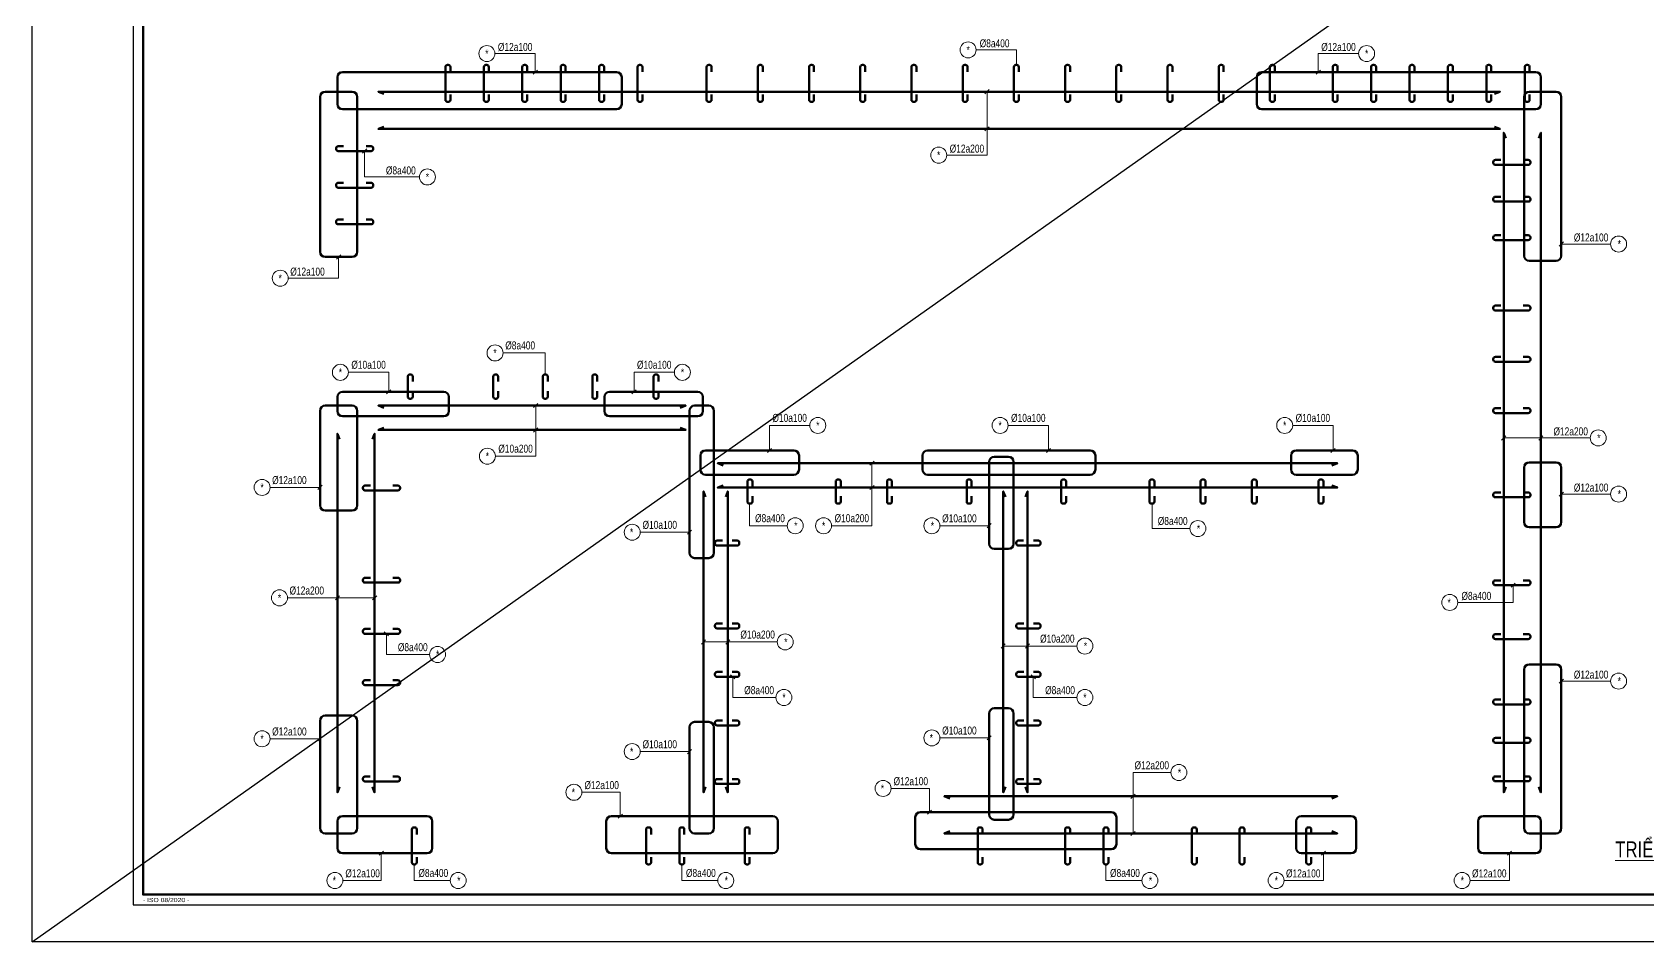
# Model space of a CAD drawing. Header units: millimetres. Extents: x -17374 to 181693, y -29783 to 15580.
# Drawn here: x 91252 to 103870, y 0 to 7099 of the extents above; entities that cross this region are included whole.
import ezdxf
from ezdxf.enums import TextEntityAlignment as Align

# ---------------------------------------------------------------- set-up
doc = ezdxf.new("R2010")
doc.units = ezdxf.units.MM
doc.header["$LTSCALE"] = 250
doc.header["$MEASUREMENT"] = 0
doc.layers.add('CDC -TEXT KHUNG', color=7, linetype='Continuous')
doc.layers.add('CDC-KHUNGTEN', color=7, linetype='Continuous')
for name, color, linetype, lineweight in [('CDC.05.STEEL', 4, 'Continuous', 50), ('CDC.06.TEXT', 2, 'Continuous', 18), ('CDC.11.NOTE', 8, 'Continuous', 18), ('CDC.14.STEELNUM', 9, 'Continuous', 18)]:
    doc.layers.add(name, color=color, linetype=linetype, lineweight=lineweight)
doc.layers.add('KCS_Plotter', color=11, linetype='Continuous', plot=False)
doc.styles.add('KC_SMTEXT', font='arial.ttf', dxfattribs={"width": 0.7})
doc.styles.add('KCS_SMTEXT', font='arial.ttf', dxfattribs={"width": 0.7})
doc.styles.add('KT CDC', font='arial.ttf', dxfattribs={"width": 0.85})

# ---------------------------------------------------------------- blocks, each defined once
blk = doc.blocks.new('Khung tên chuẩn')
at = {"layer": 'CDC-KHUNGTEN', "color": 8}
blk.add_lwpolyline([(75096, 1100), (83000, 1100), (83000, 58300), (3000, 58300), (3000, 1100), (75096, 1100)], dxfattribs=at)
at = {"layer": 'CDC-KHUNGTEN', "color": 255, "lineweight": 60}
blk.add_lwpolyline([(74900, 1400), (74900, 58000), (3300, 58000), (3300, 1400), (74900, 1400)], close=True, dxfattribs=at)
at = {"layer": 'Defpoints', "color": 1, "ltscale": 0.2}
blk.add_lwpolyline([(0, 0), (0, 59400), (84100, 59400), (84100, 0), (0, 0)], close=True, dxfattribs=at)
at = {"layer": 'CDC -TEXT KHUNG', "color": 6, "style": 'KT CDC', "width": 1.15}
blk.add_text('- ISO 08/2020 -', height=125.69, dxfattribs=at).set_placement((3294, 1177))

msp = doc.modelspace()

# ---------------------------------------------------------------- linework, layer by layer
at = {"layer": 'CDC.05.STEEL'}
for points in [[(94517.18, 6789.01), (94517.18, 6828.38, 0.41421356), (94500.93, 6844.64), (94495.28, 6844.64, 0.41421356), (94479.03, 6828.38), (94479.03, 6571.46, 0.41421356), (94495.28, 6555.21), (94500.93, 6555.21, 0.41421356), (94517.18, 6571.46), (94517.18, 6613.25)], [(94817.18, 6789.01), (94817.18, 6828.38, 0.41421356), (94800.93, 6844.64), (94795.28, 6844.64, 0.41421356), (94779.03, 6828.38), (94779.03, 6571.46, 0.41421356), (94795.28, 6555.21), (94800.93, 6555.21, 0.41421356), (94817.18, 6571.46), (94817.18, 6613.25)], [(95117.18, 6789.01), (95117.18, 6828.38, 0.41421356), (95100.93, 6844.64), (95095.28, 6844.64, 0.41421356), (95079.03, 6828.38), (95079.03, 6571.46, 0.41421356), (95095.28, 6555.21), (95100.93, 6555.21, 0.41421356), (95117.18, 6571.46), (95117.18, 6613.25)], [(95417.18, 6789.01), (95417.18, 6828.38, 0.41421356), (95400.93, 6844.64), (95395.28, 6844.64, 0.41421356), (95379.03, 6828.38), (95379.03, 6571.46, 0.41421356), (95395.28, 6555.21), (95400.93, 6555.21, 0.41421356), (95417.18, 6571.46), (95417.18, 6613.25)], [(95717.18, 6789.01), (95717.18, 6828.38, 0.41421356), (95700.93, 6844.64), (95695.28, 6844.64, 0.41421356), (95679.03, 6828.38), (95679.03, 6571.46, 0.41421356), (95695.28, 6555.21), (95700.93, 6555.21, 0.41421356), (95717.18, 6571.46), (95717.18, 6613.25)], [(96017.18, 6789.01), (96017.18, 6828.38, 0.41421356), (96000.93, 6844.64), (95995.28, 6844.64, 0.41421356), (95979.03, 6828.38), (95979.03, 6571.46, 0.41421356), (95995.28, 6555.21), (96000.93, 6555.21, 0.41421356), (96017.18, 6571.46), (96017.18, 6613.25)], [(96557.18, 6789.01), (96557.18, 6828.38, 0.41421356), (96540.93, 6844.64), (96535.28, 6844.64, 0.41421356), (96519.03, 6828.38), (96519.03, 6571.46, 0.41421356), (96535.28, 6555.21), (96540.93, 6555.21, 0.41421356), (96557.18, 6571.46), (96557.18, 6613.25)], [(96957.18, 6789.01), (96957.18, 6828.38, 0.41421356), (96940.93, 6844.64), (96935.28, 6844.64, 0.41421356), (96919.03, 6828.38), (96919.03, 6571.46, 0.41421356), (96935.28, 6555.21), (96940.93, 6555.21, 0.41421356), (96957.18, 6571.46), (96957.18, 6613.25)], [(97357.18, 6789.01), (97357.18, 6828.38, 0.41421356), (97340.93, 6844.64), (97335.28, 6844.64, 0.41421356), (97319.03, 6828.38), (97319.03, 6571.46, 0.41421356), (97335.28, 6555.21), (97340.93, 6555.21, 0.41421356), (97357.18, 6571.46), (97357.18, 6613.25)], [(97757.18, 6789.01), (97757.18, 6828.38, 0.41421356), (97740.93, 6844.64), (97735.28, 6844.64, 0.41421356), (97719.03, 6828.38), (97719.03, 6571.46, 0.41421356), (97735.28, 6555.21), (97740.93, 6555.21, 0.41421356), (97757.18, 6571.46), (97757.18, 6613.25)], [(98157.18, 6789.01), (98157.18, 6828.38, 0.41421356), (98140.93, 6844.64), (98135.28, 6844.64, 0.41421356), (98119.03, 6828.38), (98119.03, 6571.46, 0.41421356), (98135.28, 6555.21), (98140.93, 6555.21, 0.41421356), (98157.18, 6571.46), (98157.18, 6613.25)], [(98557.18, 6789.01), (98557.18, 6828.38, 0.41421356), (98540.93, 6844.64), (98535.28, 6844.64, 0.41421356), (98519.03, 6828.38), (98519.03, 6571.46, 0.41421356), (98535.28, 6555.21), (98540.93, 6555.21, 0.41421356), (98557.18, 6571.46), (98557.18, 6613.25)], [(98957.18, 6789.01), (98957.18, 6828.38, 0.41421356), (98940.93, 6844.64), (98935.28, 6844.64, 0.41421356), (98919.03, 6828.38), (98919.03, 6571.46, 0.41421356), (98935.28, 6555.21), (98940.93, 6555.21, 0.41421356), (98957.18, 6571.46), (98957.18, 6613.25)], [(99357.18, 6789.01), (99357.18, 6828.38, 0.41421356), (99340.93, 6844.64), (99335.28, 6844.64, 0.41421356), (99319.03, 6828.38), (99319.03, 6571.46, 0.41421356), (99335.28, 6555.21), (99340.93, 6555.21, 0.41421356), (99357.18, 6571.46), (99357.18, 6613.25)], [(99757.18, 6789.01), (99757.18, 6828.38, 0.41421356), (99740.93, 6844.64), (99735.28, 6844.64, 0.41421356), (99719.03, 6828.38), (99719.03, 6571.46, 0.41421356), (99735.28, 6555.21), (99740.93, 6555.21, 0.41421356), (99757.18, 6571.46), (99757.18, 6613.25)], [(100157.18, 6789.01), (100157.18, 6828.38, 0.41421356), (100140.93, 6844.64), (100135.28, 6844.64, 0.41421356), (100119.03, 6828.38), (100119.03, 6571.46, 0.41421356), (100135.28, 6555.21), (100140.93, 6555.21, 0.41421356), (100157.18, 6571.46), (100157.18, 6613.25)], [(100557.18, 6789.01), (100557.18, 6828.38, 0.41421356), (100540.93, 6844.64), (100535.28, 6844.64, 0.41421356), (100519.03, 6828.38), (100519.03, 6571.46, 0.41421356), (100535.28, 6555.21), (100540.93, 6555.21, 0.41421356), (100557.18, 6571.46), (100557.18, 6613.25)], [(100957.18, 6789.01), (100957.18, 6828.38, 0.41421356), (100940.93, 6844.64), (100935.28, 6844.64, 0.41421356), (100919.03, 6828.38), (100919.03, 6571.46, 0.41421356), (100935.28, 6555.21), (100940.93, 6555.21, 0.41421356), (100957.18, 6571.46), (100957.18, 6613.25)], [(101447.58, 6789.01), (101447.58, 6828.38, 0.41421356), (101431.32, 6844.64), (101425.68, 6844.64, 0.41421356), (101409.43, 6828.38), (101409.43, 6571.46, 0.41421356), (101425.68, 6555.21), (101431.32, 6555.21, 0.41421356), (101447.58, 6571.46), (101447.58, 6613.25)], [(101747.58, 6789.01), (101747.58, 6828.38, 0.41421356), (101731.32, 6844.64), (101725.68, 6844.64, 0.41421356), (101709.43, 6828.38), (101709.43, 6571.46, 0.41421356), (101725.68, 6555.21), (101731.32, 6555.21, 0.41421356), (101747.58, 6571.46), (101747.58, 6613.25)], [(102047.58, 6789.01), (102047.58, 6828.38, 0.41421356), (102031.32, 6844.64), (102025.68, 6844.64, 0.41421356), (102009.43, 6828.38), (102009.43, 6571.46, 0.41421356), (102025.68, 6555.21), (102031.32, 6555.21, 0.41421356), (102047.58, 6571.46), (102047.58, 6613.25)], [(102347.58, 6789.01), (102347.58, 6828.38, 0.41421356), (102331.32, 6844.64), (102325.68, 6844.64, 0.41421356), (102309.43, 6828.38), (102309.43, 6571.46, 0.41421356), (102325.68, 6555.21), (102331.32, 6555.21, 0.41421356), (102347.58, 6571.46), (102347.58, 6613.25)], [(102647.58, 6789.01), (102647.58, 6828.38, 0.41421356), (102631.32, 6844.64), (102625.68, 6844.64, 0.41421356), (102609.43, 6828.38), (102609.43, 6571.46, 0.41421356), (102625.68, 6555.21), (102631.32, 6555.21, 0.41421356), (102647.58, 6571.46), (102647.58, 6613.25)], [(102947.58, 6789.01), (102947.58, 6828.38, 0.41421356), (102931.32, 6844.64), (102925.68, 6844.64, 0.41421356), (102909.43, 6828.38), (102909.43, 6571.46, 0.41421356), (102925.68, 6555.21), (102931.32, 6555.21, 0.41421356), (102947.58, 6571.46), (102947.58, 6613.25)], [(93859.12, 6209.73), (93898.49, 6209.73, -0.41421356), (93914.74, 6193.48), (93914.74, 6187.83, -0.41421356), (93898.49, 6171.58), (93641, 6171.58, -0.41421356), (93624.74, 6187.83), (93624.74, 6193.48, -0.41421356), (93641, 6209.73), (93682.79, 6209.73)], [(102897.87, 6102.4), (102937.24, 6102.4, -0.41421356), (102953.49, 6086.14), (102953.49, 6080.5, -0.41421356), (102937.24, 6064.24), (102679.75, 6064.24, -0.41421356), (102663.49, 6080.5), (102663.49, 6086.14, -0.41421356), (102679.75, 6102.4), (102721.54, 6102.4)], [(93859.12, 5924.02), (93898.49, 5924.02, -0.41421356), (93914.74, 5907.76), (93914.74, 5902.12, -0.41421356), (93898.49, 5885.87), (93641, 5885.87, -0.41421356), (93624.74, 5902.12), (93624.74, 5907.76, -0.41421356), (93641, 5924.02), (93682.79, 5924.02)], [(102897.87, 5814.9), (102937.24, 5814.9, -0.41421356), (102953.49, 5798.64), (102953.49, 5793, -0.41421356), (102937.24, 5776.74), (102679.75, 5776.74, -0.41421356), (102663.49, 5793), (102663.49, 5798.64, -0.41421356), (102679.75, 5814.9), (102721.54, 5814.9)], [(93859.12, 5638.3), (93898.49, 5638.3, -0.41421356), (93914.74, 5622.05), (93914.74, 5616.41, -0.41421356), (93898.49, 5600.15), (93641, 5600.15, -0.41421356), (93624.74, 5616.41), (93624.74, 5622.05, -0.41421356), (93641, 5638.3), (93682.79, 5638.3)], [(102897.87, 5514.9), (102937.24, 5514.9, -0.41421356), (102953.49, 5498.64), (102953.49, 5493, -0.41421356), (102937.24, 5476.74), (102679.75, 5476.74, -0.41421356), (102663.49, 5493), (102663.49, 5498.64, -0.41421356), (102679.75, 5514.9), (102721.54, 5514.9)], [(102897.87, 4964.9), (102937.24, 4964.9, -0.41421356), (102953.49, 4948.64), (102953.49, 4943, -0.41421356), (102937.24, 4926.74), (102680.04, 4926.74, -0.41421356), (102663.79, 4943), (102663.79, 4948.64, -0.41421356), (102680.04, 4964.9), (102721.83, 4964.9)], [(102897.87, 4564.9), (102937.24, 4564.9, -0.41421356), (102953.49, 4548.64), (102953.49, 4543, -0.41421356), (102937.24, 4526.74), (102680.04, 4526.74, -0.41421356), (102663.79, 4543), (102663.79, 4548.64, -0.41421356), (102680.04, 4564.9), (102721.83, 4564.9)], [(94222.8, 4371.9), (94222.8, 4411.27, 0.41421356), (94206.54, 4427.53), (94200.9, 4427.53, 0.41421356), (94184.64, 4411.27), (94184.64, 4254.35, 0.41421356), (94200.9, 4238.1), (94206.54, 4238.1, 0.41421356), (94222.8, 4254.35), (94222.8, 4296.14)], [(94890.26, 4371.9), (94890.26, 4411.27, 0.41421356), (94874.01, 4427.53), (94868.36, 4427.53, 0.41421356), (94852.11, 4411.27), (94852.11, 4254.35, 0.41421356), (94868.36, 4238.1), (94874.01, 4238.1, 0.41421356), (94890.26, 4254.35), (94890.26, 4296.14)], [(95277.25, 4371.9), (95277.25, 4411.27, 0.41421356), (95260.99, 4427.53), (95255.35, 4427.53, 0.41421356), (95239.09, 4411.27), (95239.09, 4254.35, 0.41421356), (95255.35, 4238.1), (95260.99, 4238.1, 0.41421356), (95277.25, 4254.35), (95277.25, 4296.14)], [(95664.23, 4371.9), (95664.23, 4411.27, 0.41421356), (95647.98, 4427.53), (95642.33, 4427.53, 0.41421356), (95626.08, 4411.27), (95626.08, 4254.35, 0.41421356), (95642.33, 4238.1), (95647.98, 4238.1, 0.41421356), (95664.23, 4254.35), (95664.23, 4296.14)], [(96143.19, 4371.9), (96143.19, 4411.27, 0.41421356), (96126.94, 4427.53), (96121.3, 4427.53, 0.41421356), (96105.04, 4411.27), (96105.04, 4254.35, 0.41421356), (96121.3, 4238.1), (96126.94, 4238.1, 0.41421356), (96143.19, 4254.35), (96143.19, 4296.14)], [(102897.87, 4164.9), (102937.24, 4164.9, -0.41421356), (102953.49, 4148.64), (102953.49, 4143, -0.41421356), (102937.24, 4126.74), (102680.04, 4126.74, -0.41421356), (102663.79, 4143), (102663.79, 4148.64, -0.41421356), (102680.04, 4164.9), (102721.83, 4164.9)], [(94068.32, 3560.91), (94107.69, 3560.91, -0.41421356), (94123.95, 3544.65), (94123.95, 3539.01, -0.41421356), (94107.69, 3522.76), (93850.2, 3522.76, -0.41421356), (93833.95, 3539.01), (93833.95, 3544.65, -0.41421356), (93850.2, 3560.91), (93891.99, 3560.91)], [(96875.92, 3553.06), (96875.92, 3592.43, 0.41421356), (96859.66, 3608.69), (96854.02, 3608.69, 0.41421356), (96837.76, 3592.43), (96837.76, 3435.51, 0.41421356), (96854.02, 3419.26), (96859.66, 3419.26, 0.41421356), (96875.92, 3435.51), (96875.92, 3477.3)], [(97565.92, 3553.06), (97565.92, 3592.43, 0.41421356), (97549.66, 3608.69), (97544.02, 3608.69, 0.41421356), (97527.76, 3592.43), (97527.76, 3435.51, 0.41421356), (97544.02, 3419.26), (97549.66, 3419.26, 0.41421356), (97565.92, 3435.51), (97565.92, 3477.3)], [(97965.92, 3553.06), (97965.92, 3592.43, 0.41421356), (97949.66, 3608.69), (97944.02, 3608.69, 0.41421356), (97927.76, 3592.43), (97927.76, 3435.51, 0.41421356), (97944.02, 3419.26), (97949.66, 3419.26, 0.41421356), (97965.92, 3435.51), (97965.92, 3477.3)], [(98588.2, 3553.06), (98588.2, 3592.43, 0.41421356), (98571.95, 3608.69), (98566.31, 3608.69, 0.41421356), (98550.05, 3592.43), (98550.05, 3435.51, 0.41421356), (98566.31, 3419.26), (98571.95, 3419.26, 0.41421356), (98588.2, 3435.51), (98588.2, 3477.3)], [(99325.92, 3553.06), (99325.92, 3592.43, 0.41421356), (99309.66, 3608.69), (99304.02, 3608.69, 0.41421356), (99287.76, 3592.43), (99287.76, 3435.51, 0.41421356), (99304.02, 3419.26), (99309.66, 3419.26, 0.41421356), (99325.92, 3435.51), (99325.92, 3477.3)], [(100015.92, 3553.06), (100015.92, 3592.43, 0.41421356), (99999.66, 3608.69), (99994.02, 3608.69, 0.41421356), (99977.76, 3592.43), (99977.76, 3435.51, 0.41421356), (99994.02, 3419.26), (99999.66, 3419.26, 0.41421356), (100015.92, 3435.51), (100015.92, 3477.3)], [(100415.92, 3553.06), (100415.92, 3592.43, 0.41421356), (100399.66, 3608.69), (100394.02, 3608.69, 0.41421356), (100377.76, 3592.43), (100377.76, 3435.51, 0.41421356), (100394.02, 3419.26), (100399.66, 3419.26, 0.41421356), (100415.92, 3435.51), (100415.92, 3477.3)], [(100815.92, 3553.06), (100815.92, 3592.43, 0.41421356), (100799.66, 3608.69), (100794.02, 3608.69, 0.41421356), (100777.76, 3592.43), (100777.76, 3435.51, 0.41421356), (100794.02, 3419.26), (100799.66, 3419.26, 0.41421356), (100815.92, 3435.51), (100815.92, 3477.3)], [(101336.25, 3553.06), (101336.25, 3592.43, 0.41421356), (101319.99, 3608.69), (101314.35, 3608.69, 0.41421356), (101298.09, 3592.43), (101298.09, 3435.51, 0.41421356), (101314.35, 3419.26), (101319.99, 3419.26, 0.41421356), (101336.25, 3435.51), (101336.25, 3477.3)], [(102897.87, 3506.97), (102937.24, 3506.97, -0.41421356), (102953.49, 3490.72), (102953.49, 3485.08, -0.41421356), (102937.24, 3468.82), (102680.04, 3468.82, -0.41421356), (102663.78, 3485.08), (102663.78, 3490.72, -0.41421356), (102680.04, 3506.97), (102721.83, 3506.97)], [(96718.32, 3130.81), (96757.69, 3130.81, -0.41421356), (96773.94, 3114.56), (96773.94, 3108.92, -0.41421356), (96757.69, 3092.66), (96600.2, 3092.66, -0.41421356), (96583.95, 3108.92), (96583.95, 3114.56, -0.41421356), (96600.2, 3130.81), (96641.99, 3130.81)], [(99071.39, 3130.81), (99110.76, 3130.81, -0.41421356), (99127.02, 3114.56), (99127.02, 3108.92, -0.41421356), (99110.76, 3092.66), (98953.27, 3092.66, -0.41421356), (98937.02, 3108.92), (98937.02, 3114.56, -0.41421356), (98953.27, 3130.81), (98995.06, 3130.81)], [(94068.32, 2840.91), (94107.69, 2840.91, -0.41421356), (94123.95, 2824.65), (94123.95, 2819.01, -0.41421356), (94107.69, 2802.76), (93850.2, 2802.76, -0.41421356), (93833.95, 2819.01), (93833.95, 2824.65, -0.41421356), (93850.2, 2840.91), (93891.99, 2840.91)], [(102897.87, 2820.57), (102937.24, 2820.57, -0.41421356), (102953.49, 2804.32), (102953.49, 2798.67, -0.41421356), (102937.24, 2782.42), (102680.04, 2782.42, -0.41421356), (102663.79, 2798.67), (102663.79, 2804.32, -0.41421356), (102680.04, 2820.57), (102721.83, 2820.57)], [(94068.32, 2440.91), (94107.69, 2440.91, -0.41421356), (94123.95, 2424.65), (94123.95, 2419.01, -0.41421356), (94107.69, 2402.76), (93850.2, 2402.76, -0.41421356), (93833.95, 2419.01), (93833.95, 2424.65, -0.41421356), (93850.2, 2440.91), (93891.99, 2440.91)], [(96718.32, 2483.96), (96757.69, 2483.96, -0.41421356), (96773.94, 2467.7), (96773.94, 2462.06, -0.41421356), (96757.69, 2445.81), (96600.2, 2445.81, -0.41421356), (96583.95, 2462.06), (96583.95, 2467.7, -0.41421356), (96600.2, 2483.96), (96641.99, 2483.96)], [(99071.65, 2483.96), (99111.02, 2483.96, -0.41421356), (99127.27, 2467.7), (99127.27, 2462.06, -0.41421356), (99111.02, 2445.81), (98953.53, 2445.81, -0.41421356), (98937.28, 2462.06), (98937.28, 2467.7, -0.41421356), (98953.53, 2483.96), (98995.32, 2483.96)], [(102897.87, 2400.57), (102937.24, 2400.57, -0.41421356), (102953.49, 2384.32), (102953.49, 2378.67, -0.41421356), (102937.24, 2362.42), (102680.04, 2362.42, -0.41421356), (102663.79, 2378.67), (102663.79, 2384.32, -0.41421356), (102680.04, 2400.57), (102721.83, 2400.57)], [(94068.32, 2040.91), (94107.69, 2040.91, -0.41421356), (94123.95, 2024.65), (94123.95, 2019.01, -0.41421356), (94107.69, 2002.76), (93850.2, 2002.76, -0.41421356), (93833.95, 2019.01), (93833.95, 2024.65, -0.41421356), (93850.2, 2040.91), (93891.99, 2040.91)], [(96718.32, 2105.22), (96757.69, 2105.22, -0.41421356), (96773.94, 2088.96), (96773.94, 2083.32, -0.41421356), (96757.69, 2067.06), (96600.2, 2067.06, -0.41421356), (96583.95, 2083.32), (96583.95, 2088.96, -0.41421356), (96600.2, 2105.22), (96641.99, 2105.22)], [(99071.65, 2105.22), (99111.02, 2105.22, -0.41421356), (99127.27, 2088.96), (99127.27, 2083.32, -0.41421356), (99111.02, 2067.06), (98953.53, 2067.06, -0.41421356), (98937.28, 2083.32), (98937.28, 2088.96, -0.41421356), (98953.53, 2105.22), (98995.32, 2105.22)], [(102897.87, 1890.57), (102937.24, 1890.57, -0.41421356), (102953.49, 1874.32), (102953.49, 1868.67, -0.41421356), (102937.24, 1852.42), (102680.04, 1852.42, -0.41421356), (102663.79, 1868.67), (102663.79, 1874.32, -0.41421356), (102680.04, 1890.57), (102721.83, 1890.57)], [(96718.32, 1726.47), (96757.69, 1726.47, -0.41421356), (96773.94, 1710.22), (96773.94, 1704.58, -0.41421356), (96757.69, 1688.32), (96600.2, 1688.32, -0.41421356), (96583.95, 1704.58), (96583.95, 1710.22, -0.41421356), (96600.2, 1726.47), (96641.99, 1726.47)], [(99071.65, 1726.47), (99111.02, 1726.47, -0.41421356), (99127.27, 1710.22), (99127.27, 1704.58, -0.41421356), (99111.02, 1688.32), (98953.53, 1688.32, -0.41421356), (98937.28, 1704.58), (98937.28, 1710.22, -0.41421356), (98953.53, 1726.47), (98995.32, 1726.47)], [(102897.87, 1590.57), (102937.24, 1590.57, -0.41421356), (102953.49, 1574.32), (102953.49, 1568.67, -0.41421356), (102937.24, 1552.42), (102680.04, 1552.42, -0.41421356), (102663.79, 1568.67), (102663.79, 1574.32, -0.41421356), (102680.04, 1590.57), (102721.83, 1590.57)], [(94067.99, 1289.09), (94107.36, 1289.09, -0.41421356), (94123.61, 1272.83), (94123.61, 1267.19, -0.41421356), (94107.36, 1250.93), (93849.87, 1250.93, -0.41421356), (93833.61, 1267.19), (93833.61, 1272.83, -0.41421356), (93849.87, 1289.09), (93891.66, 1289.09)], [(96718.32, 1268.99), (96757.69, 1268.99, -0.41421356), (96773.94, 1252.73), (96773.94, 1247.09, -0.41421356), (96757.69, 1230.84), (96600.2, 1230.84, -0.41421356), (96583.95, 1247.09), (96583.95, 1252.73, -0.41421356), (96600.2, 1268.99), (96641.99, 1268.99)], [(99071.65, 1268.99), (99111.02, 1268.99, -0.41421356), (99127.27, 1252.73), (99127.27, 1247.09, -0.41421356), (99111.02, 1230.84), (98953.53, 1230.84, -0.41421356), (98937.28, 1247.09), (98937.28, 1252.73, -0.41421356), (98953.53, 1268.99), (98995.32, 1268.99)], [(102897.87, 1290.57), (102937.24, 1290.57, -0.41421356), (102953.49, 1274.32), (102953.49, 1268.67, -0.41421356), (102937.24, 1252.42), (102680.04, 1252.42, -0.41421356), (102663.79, 1268.67), (102663.79, 1274.32, -0.41421356), (102680.04, 1290.57), (102721.83, 1290.57)], [(94254.58, 836.54), (94254.58, 875.91, 0.41421356), (94238.33, 892.16), (94232.69, 892.16, 0.41421356), (94216.43, 875.91), (94216.43, 618.99, 0.41421356), (94232.69, 602.73), (94238.33, 602.73, 0.41421356), (94254.58, 618.99), (94254.58, 660.78)], [(96084.34, 836.54), (96084.34, 875.91, 0.41421356), (96068.09, 892.16), (96062.44, 892.16, 0.41421356), (96046.19, 875.91), (96046.19, 618.99, 0.41421356), (96062.44, 602.73), (96068.09, 602.73, 0.41421356), (96084.34, 618.99), (96084.34, 660.78)], [(96344.47, 836.54), (96344.47, 875.91, 0.41421356), (96328.22, 892.16), (96322.58, 892.16, 0.41421356), (96306.32, 875.91), (96306.32, 618.99, 0.41421356), (96322.58, 602.73), (96328.22, 602.73, 0.41421356), (96344.47, 618.99), (96344.47, 660.78)], [(96854.64, 836.54), (96854.64, 875.91, 0.41421356), (96838.38, 892.16), (96832.74, 892.16, 0.41421356), (96816.49, 875.91), (96816.49, 618.99, 0.41421356), (96832.74, 602.73), (96838.38, 602.73, 0.41421356), (96854.64, 618.99), (96854.64, 660.78)], [(98674.37, 836.54), (98674.37, 875.91, 0.41421356), (98658.12, 892.16), (98652.48, 892.16, 0.41421356), (98636.22, 875.91), (98636.22, 618.99, 0.41421356), (98652.48, 602.73), (98658.12, 602.73, 0.41421356), (98674.37, 618.99), (98674.37, 660.78)], [(99357.26, 836.54), (99357.26, 875.91, 0.41421356), (99341.01, 892.16), (99335.36, 892.16, 0.41421356), (99319.11, 875.91), (99319.11, 618.99, 0.41421356), (99335.36, 602.73), (99341.01, 602.73, 0.41421356), (99357.26, 618.99), (99357.26, 660.78)], [(99657.26, 836.54), (99657.26, 875.91, 0.41421356), (99641.01, 892.16), (99635.36, 892.16, 0.41421356), (99619.11, 875.91), (99619.11, 618.99, 0.41421356), (99635.36, 602.73), (99641.01, 602.73, 0.41421356), (99657.26, 618.99), (99657.26, 660.78)], [(100347.26, 836.54), (100347.26, 875.91, 0.41421356), (100331.01, 892.16), (100325.36, 892.16, 0.41421356), (100309.11, 875.91), (100309.11, 618.99, 0.41421356), (100325.36, 602.73), (100331.01, 602.73, 0.41421356), (100347.26, 618.99), (100347.26, 660.78)], [(100720.06, 836.54), (100720.06, 875.91, 0.41421356), (100703.81, 892.16), (100698.16, 892.16, 0.41421356), (100681.91, 875.91), (100681.91, 618.99, 0.41421356), (100698.16, 602.73), (100703.81, 602.73, 0.41421356), (100720.06, 618.99), (100720.06, 660.78)], [(101240.92, 836.54), (101240.92, 875.91, 0.41421356), (101224.66, 892.16), (101219.02, 892.16, 0.41421356), (101202.77, 875.91), (101202.77, 618.99, 0.41421356), (101219.02, 602.73), (101224.66, 602.73, 0.41421356), (101240.92, 618.99), (101240.92, 660.78)]]:
    msp.add_lwpolyline(points, format="xyb", dxfattribs=at)
for points in [[(95855.26, 6747.8, 0.41421356), (95815.26, 6787.8), (93675.26, 6787.8, 0.41421356), (93635.26, 6747.8), (93635.26, 6537.8, 0.41421356), (93675.26, 6497.8), (95815.26, 6497.8, 0.41421356), (95855.26, 6537.8)], [(103035.26, 6747.8, 0.41421356), (102995.26, 6787.8), (100855.26, 6787.8, 0.41421356), (100815.26, 6747.8), (100815.26, 6537.8, 0.41421356), (100855.26, 6497.8), (102995.26, 6497.8, 0.41421356), (103035.26, 6537.8)], [(93749.25, 5344.93, 0.41421356), (93789.25, 5384.93), (93789.25, 6594.93, 0.41421356), (93749.25, 6634.93), (93539.25, 6634.93, 0.41421356), (93499.25, 6594.93), (93499.25, 5384.93, 0.41421356), (93539.25, 5344.93)], [(103154.59, 5314.93, 0.41421356), (103194.59, 5354.93), (103194.59, 6594.93, 0.41421356), (103154.59, 6634.93), (102944.59, 6634.93, 0.41421356), (102904.59, 6594.93), (102904.59, 5354.93, 0.41421356), (102944.59, 5314.93)], [(94505.26, 4252.22, 0.41421356), (94465.26, 4292.22), (93675.26, 4292.22, 0.41421356), (93635.26, 4252.22), (93635.26, 4142.22, 0.41421356), (93675.26, 4102.22), (94465.26, 4102.22, 0.41421356), (94505.26, 4142.22)], [(96489.86, 4252.22, 0.41421356), (96449.86, 4292.22), (95760.22, 4292.22, 0.41421356), (95720.22, 4252.22), (95720.22, 4142.22, 0.41421356), (95760.22, 4102.22), (96449.86, 4102.22, 0.41421356), (96489.86, 4142.22)], [(93749.25, 3364.93, 0.41421356), (93789.25, 3404.93), (93789.25, 4144.93, 0.41421356), (93749.25, 4184.93), (93539.25, 4184.93, 0.41421356), (93499.25, 4144.93), (93499.25, 3404.93, 0.41421356), (93539.25, 3364.93)], [(96535.26, 2994.93, 0.41421356), (96575.26, 3034.93), (96575.26, 4144.93, 0.41421356), (96535.26, 4184.93), (96425.26, 4184.93, 0.41421356), (96385.26, 4144.93), (96385.26, 3034.93, 0.41421356), (96425.26, 2994.93)], [(97240.72, 3794.7, 0.41421356), (97200.72, 3834.7), (96510.72, 3834.7, 0.41421356), (96470.72, 3794.7), (96470.72, 3684.7, 0.41421356), (96510.72, 3644.7), (97200.72, 3644.7, 0.41421356), (97240.72, 3684.7)], [(99555.26, 3794.7, 0.41421356), (99515.26, 3834.7), (98245.26, 3834.7, 0.41421356), (98205.26, 3794.7), (98205.26, 3684.7, 0.41421356), (98245.26, 3644.7), (99515.26, 3644.7, 0.41421356), (99555.26, 3684.7)], [(98875.97, 3065.67, 0.41421356), (98915.97, 3105.67), (98915.97, 3745.67, 0.41421356), (98875.97, 3785.67), (98765.97, 3785.67, 0.41421356), (98725.97, 3745.67), (98725.97, 3105.67, 0.41421356), (98765.97, 3065.67)], [(101084.53, 3684.7, 0.41421356), (101124.53, 3644.7), (101564.53, 3644.7, 0.41421356), (101604.53, 3684.7), (101604.53, 3794.7, 0.41421356), (101564.53, 3834.7), (101124.53, 3834.7, 0.41421356), (101084.53, 3794.7)], [(103154.59, 3234.73, 0.41421356), (103194.59, 3274.73), (103194.59, 3701.07, 0.41421356), (103154.59, 3741.07), (102944.59, 3741.07, 0.41421356), (102904.59, 3701.07), (102904.59, 3274.73, 0.41421356), (102944.59, 3234.73)], [(103154.59, 844.93, 0.41421356), (103194.59, 884.93), (103194.59, 2124.93, 0.41421356), (103154.59, 2164.93), (102944.59, 2164.93, 0.41421356), (102904.59, 2124.93), (102904.59, 884.93, 0.41421356), (102944.59, 844.93)], [(98875.97, 952.08, 0.41421356), (98915.97, 992.08), (98915.97, 1782.08, 0.41421356), (98875.97, 1822.08), (98765.97, 1822.08, 0.41421356), (98725.97, 1782.08), (98725.97, 992.08, 0.41421356), (98765.97, 952.08)], [(93749.25, 844.93, 0.41421356), (93789.25, 884.93), (93789.25, 1724.93, 0.41421356), (93749.25, 1764.93), (93539.25, 1764.93, 0.41421356), (93499.25, 1724.93), (93499.25, 884.93, 0.41421356), (93539.25, 844.93)], [(96535.26, 844.93, 0.41421356), (96575.26, 884.93), (96575.26, 1674.93, 0.41421356), (96535.26, 1714.93), (96425.26, 1714.93, 0.41421356), (96385.26, 1674.93), (96385.26, 884.93, 0.41421356), (96425.26, 844.93)], [(98148.74, 761.01, 0.41421356), (98188.74, 721.01), (99679.08, 721.01, 0.41421356), (99719.08, 761.01), (99719.08, 971.01, 0.41421356), (99679.08, 1011.01), (98188.74, 1011.01, 0.41421356), (98148.74, 971.01)], [(93634.93, 730.51, 0.41421356), (93674.93, 690.51), (94334.93, 690.51, 0.41421356), (94374.93, 730.51), (94374.93, 940.51, 0.41421356), (94334.93, 980.51), (93674.93, 980.51, 0.41421356), (93634.93, 940.51)], [(95734.93, 730.51, 0.41421356), (95774.93, 690.51), (97034.93, 690.51, 0.41421356), (97074.93, 730.51), (97074.93, 940.51, 0.41421356), (97034.93, 980.51), (95774.93, 980.51, 0.41421356), (95734.93, 940.51)], [(101123.77, 730.51, 0.41421356), (101163.77, 690.51), (101553.3, 690.51, 0.41421356), (101593.3, 730.51), (101593.3, 940.51, 0.41421356), (101553.3, 980.51), (101163.77, 980.51, 0.41421356), (101123.77, 940.51)], [(102544.93, 730.51, 0.41421356), (102584.93, 690.51), (102995.26, 690.51, 0.41421356), (103035.26, 730.51), (103035.26, 940.51, 0.41421356), (102995.26, 980.51), (102584.93, 980.51, 0.41421356), (102544.93, 940.51)]]:
    msp.add_lwpolyline(points, format="xyb", close=True, dxfattribs=at)
for points in [[(93998.61, 6618.15), (93955.26, 6634.93), (102715.26, 6634.93), (102671.91, 6618.15)], [(93998.61, 6361.7), (93955.26, 6344.93), (102715.26, 6344.93), (102671.91, 6361.7)], [(102762.03, 6271.58), (102745.26, 6314.93), (102745.26, 1164.92), (102762.03, 1208.27)], [(103018.49, 6271.58), (103035.26, 6314.93), (103035.26, 1164.92), (103018.49, 1208.27)], [(93998.61, 4168.15), (93955.26, 4184.93), (96355.26, 4184.93), (96311.91, 4168.15)], [(93652.03, 3921.58), (93635.26, 3964.93), (93635.26, 1164.93), (93652.03, 1208.27)], [(93908.49, 3921.58), (93925.26, 3964.93), (93925.26, 1164.93), (93908.49, 1208.27)], [(93998.61, 4011.7), (93955.26, 3994.93), (96355.26, 3994.93), (96311.91, 4011.7)], [(96648.61, 3718.15), (96605.26, 3734.93), (101445.59, 3734.93), (101402.24, 3718.15)], [(96648.61, 3561.7), (96605.26, 3544.93), (101445.59, 3544.93), (101402.24, 3561.7)], [(96511.19, 3471.58), (96494.42, 3514.93), (96494.41, 1164.93), (96511.19, 1208.27)], [(96667.64, 3471.58), (96684.41, 3514.93), (96684.41, 1164.93), (96667.64, 1208.27)], [(98852.04, 3471.58), (98835.26, 3514.93), (98835.26, 1164.93), (98852.03, 1208.27)], [(99008.49, 3471.58), (99025.26, 3514.93), (99025.26, 1164.93), (99008.49, 1208.27)], [(98418.28, 1118.15), (98374.93, 1134.93), (101444.79, 1134.93), (101401.45, 1118.15)], [(98418.28, 861.7), (98374.93, 844.93), (101444.79, 844.93), (101401.45, 861.7)]]:
    msp.add_lwpolyline(points, dxfattribs=at)
at = {"layer": 'CDC.11.NOTE', "color": 1}
for p, q in [((95164.01, 6771.49), (95196.63, 6804.11)), ((101280.2, 6771.49), (101312.83, 6804.11)), ((98693.16, 6618.62), (98725.78, 6651.24)), ((98693.16, 6328.62), (98725.78, 6361.24)), ((93831.05, 6155.27), (93863.67, 6187.89)), ((93847.36, 5969.34), (93847.36, 6171.58)), ((93847.36, 5969.34), (94275.02, 5969.34)), ((103178.28, 5429.87), (103210.9, 5462.49)), ((103194.59, 5446.18), (103580.1, 5446.18)), ((93627.94, 5328.62), (93660.56, 5361.24)), ((93644.25, 5344.93), (93644.25, 5179.44)), ((93644.25, 5179.44), (93250.55, 5179.44)), ((94019.26, 4275.91), (94051.89, 4308.53)), ((95935.17, 4275.91), (95967.79, 4308.53)), ((95167.41, 4168.62), (95200.03, 4201.24)), ((95167.41, 3978.62), (95200.03, 4011.24)), ((101411.8, 4030), (101096.5, 4030)), ((101411.8, 3834.7), (101411.8, 4030)), ((102728.95, 3915.86), (102761.57, 3948.48)), ((102745.26, 3932.17), (103420.77, 3932.17)), ((103018.95, 3915.86), (103051.57, 3948.48)), ((96993.16, 3818.39), (97025.78, 3851.01)), ((99172.53, 3818.39), (99205.15, 3851.01)), ((101395.49, 3818.39), (101428.11, 3851.01)), ((97794.06, 3718.62), (97826.68, 3751.24)), ((93499.25, 3546.18), (93108.9, 3546.18)), ((93482.94, 3529.87), (93515.56, 3562.49)), ((97794.06, 3528.62), (97826.68, 3561.24)), ((103178.28, 3477.33), (103210.9, 3509.95)), ((103194.59, 3493.64), (103580.1, 3493.64)), ((96385.26, 3196.18), (95999.75, 3196.18)), ((96368.95, 3179.87), (96401.57, 3212.49)), ((98725.97, 3246.93), (98340.46, 3246.93)), ((98709.66, 3230.62), (98742.28, 3263.24)), ((102802.59, 2766.11), (102835.21, 2798.73)), ((102818.9, 2782.42), (102818.9, 2648.05)), ((93925.26, 2684.15), (93244.91, 2684.15)), ((93618.95, 2667.83), (93651.57, 2700.46)), ((93908.95, 2667.83), (93941.57, 2700.46)), ((102818.9, 2648.05), (102386.09, 2648.05)), ((94033.47, 2386.45), (94000.85, 2419.07)), ((94017.16, 2402.76), (94017.16, 2241.77)), ((96478.1, 2323.62), (96510.73, 2356.24)), ((96494.41, 2339.93), (97069.93, 2339.93)), ((96668.1, 2323.62), (96700.72, 2356.24)), ((98818.95, 2291.49), (98851.57, 2324.11)), ((98835.26, 2307.8), (99410.77, 2307.8)), ((99008.95, 2291.49), (99041.57, 2324.11)), ((94017.16, 2241.77), (94354.71, 2241.77)), ((96738.94, 2050.75), (96706.32, 2083.37)), ((96722.63, 2067.06), (96722.63, 1906.07)), ((99086.8, 2050.75), (99054.18, 2083.37)), ((99070.49, 2067.06), (99070.49, 1906.07)), ((103178.28, 2017.36), (103210.9, 2049.98)), ((103194.59, 2033.67), (103580.1, 2033.67)), ((96722.63, 1906.07), (97060.18, 1906.07)), ((99070.49, 1906.07), (99410.77, 1906.07)), ((93499.25, 1583.67), (93108.9, 1583.67)), ((93482.94, 1567.36), (93515.56, 1599.98)), ((98725.97, 1590.82), (98340.46, 1590.82)), ((98709.66, 1574.51), (98742.28, 1607.13)), ((96385.26, 1483.67), (95999.75, 1483.67)), ((96368.95, 1467.36), (96401.57, 1499.98)), ((99849.83, 1320.64), (100144.85, 1320.64)), ((99849.83, 844.93), (99849.83, 1320.64)), ((95844.7, 1165.87), (95544.84, 1165.87)), ((95844.7, 980.16), (95844.7, 1165.87)), ((98259.33, 1196.37), (97959.47, 1196.37)), ((98259.33, 1010.66), (98259.33, 1196.37)), ((99833.52, 1118.62), (99866.14, 1151.24)), ((98243.02, 994.35), (98275.64, 1026.97)), ((95828.39, 963.85), (95861.01, 996.47)), ((99833.52, 828.62), (99866.14, 861.24)), ((93961.14, 674.2), (93993.76, 706.82)), ((93977.45, 690.51), (93977.45, 477.54)), ((101320.47, 674.2), (101353.1, 706.82)), ((101336.78, 690.51), (101336.78, 477.54)), ((102773.78, 674.2), (102806.41, 706.82)), ((94235.51, 602.73), (94235.51, 477.54)), ((96325.4, 602.73), (96325.4, 477.54)), ((99638.19, 602.73), (99638.19, 477.54)), ((93977.45, 477.54), (93677.6, 477.54)), ((94235.51, 477.54), (94515.62, 477.54)), ((96325.4, 477.54), (96605.51, 477.54)), ((99638.19, 477.54), (99918.29, 477.54)), ((101336.78, 477.54), (101029.19, 477.54))]:
    msp.add_line(p, q, dxfattribs=at)
for points in [[(98938.1, 6844.64), (98938.1, 6961.64), (98623.86, 6961.64)], [(95180.32, 6787.8), (95180.32, 6933.02), (94865.02, 6933.02)], [(101296.51, 6787.8), (101296.51, 6933.02), (101611.81, 6933.02)], [(98709.47, 6634.93), (98709.47, 6139.66), (98394.18, 6139.66)], [(95258.17, 4427.53), (95258.17, 4595.7), (94928.5, 4595.7)], [(94035.58, 4292.22), (94035.58, 4444.47), (93720.28, 4444.47)], [(95951.48, 4292.22), (95951.48, 4444.47), (96266.77, 4444.47)], [(95183.72, 4184.93), (95183.72, 3789.66), (94868.43, 3789.66)], [(97009.47, 3834.7), (97009.47, 4030), (97324.76, 4030)], [(99188.84, 3834.7), (99188.84, 4030), (98873.54, 4030)], [(97810.37, 3734.93), (97810.37, 3246.93), (97495.07, 3246.93)], [(96854.02, 3419.26), (96854.02, 3246.93), (97148.18, 3246.93)], [(99999.66, 3419.26), (99999.66, 3225.22), (100293.83, 3225.22)], [(102790.09, 690.51), (102790.09, 477.54), (102482.5, 477.54)]]:
    msp.add_lwpolyline(points, dxfattribs=at)
at = {"layer": 'CDC.14.STEELNUM'}
for centre in [(94802.52, 6933.02), (98561.36, 6961.64), (101674.31, 6933.02), (98331.68, 6139.66), (94337.52, 5969.34), (103642.6, 5446.18), (93188.05, 5179.44), (94866, 4595.7), (93657.78, 4444.47), (96329.27, 4444.47), (97387.26, 4030), (98811.04, 4030), (101034, 4030), (103483.27, 3932.17), (94805.93, 3789.66), (93046.4, 3546.18), (103642.6, 3493.64), (97210.68, 3246.93), (97432.57, 3246.93), (98277.96, 3246.93), (100356.33, 3225.22), (95937.25, 3196.18), (93182.41, 2684.15), (102323.59, 2648.05), (97132.43, 2339.93), (94417.21, 2241.77), (99473.27, 2307.8), (103642.6, 2033.67), (97122.68, 1906.07), (99473.27, 1906.07), (93046.4, 1583.67), (98277.96, 1590.82), (95937.25, 1483.67), (100207.35, 1320.64), (95482.34, 1165.87), (97896.97, 1196.37), (93615.1, 477.54), (94578.12, 477.54), (96668.01, 477.54), (99980.79, 477.54), (100966.69, 477.54), (102420, 477.54)]:
    msp.add_circle(centre, 62.5, dxfattribs=at)
at = {"layer": 'KCS_Plotter'}
msp.add_line((91251.56, 0), (113310.3, 15580.13), dxfattribs=at)

# ---------------------------------------------------------------- block references
at = {"xscale": 0.2622917978515034, "yscale": 0.2622917978515034, "zscale": 0.2622917978515034}
msp.add_blockref('Khung tên chuẩn', (91251.56, 0), dxfattribs=at)

# ---------------------------------------------------------------- texts
at = {"layer": 'CDC.06.TEXT', "style": 'KC_SMTEXT', "width": 0.75}
for s, p in [('%%C12a100', (95022.99, 6953.02)), ('%%C8a400', (98768.25, 6981.64)), ('%%C12a100', (101454.32, 6953.02)), ('%%C12a200', (98552.14, 6159.66)), ('%%C8a400', (94130.22, 5989.34)), ('%%C12a100', (103427.57, 5466.18)), ('%%C12a100', (93401.29, 5199.44)), ('%%C8a400', (95062.55, 4623.38)), ('%%C10a100', (93878.24, 4472.15)), ('%%C10a100', (96109.29, 4472.15)), ('%%C10a100', (97167.28, 4057.68)), ('%%C10a100', (99031.51, 4057.68)), ('%%C10a100', (101254.47, 4057.68)), ('%%C12a200', (103268.24, 3952.17)), ('%%C10a200', (95026.39, 3817.34)), ('%%C12a100', (93259.64, 3572.13)), ('%%C12a100', (103427.57, 3513.64)), ('%%C10a100', (96152.76, 3222.53)), ('%%C8a400', (97013.66, 3274.61)), ('%%C10a200', (97653.04, 3274.61)), ('%%C10a100', (98493.46, 3273.28)), ('%%C8a400', (100159.3, 3252.9)), ('%%C12a200', (93395.65, 2710.09)), ('%%C8a400', (102531.21, 2668.05)), ('%%C10a200', (96917.4, 2366.28)), ('%%C10a200', (99258.24, 2334.16)), ('%%C8a400', (94223.35, 2267.71)), ('%%C12a100', (103427.57, 2053.67)), ('%%C8a400', (96928.82, 1932.02)), ('%%C8a400', (99279.42, 1932.02)), ('%%C12a100', (93259.64, 1609.62)), ('%%C10a100', (98493.46, 1617.18)), ('%%C10a100', (96152.76, 1510.02)), ('%%C12a200', (99996.03, 1345.74)), ('%%C12a100', (98113.61, 1221.47)), ('%%C12a100', (95698.98, 1190.97)), ('%%C12a100', (93831.74, 502.64)), ('%%C8a400', (94383.88, 505.1)), ('%%C8a400', (96473.77, 505.1)), ('%%C8a400', (99786.55, 505.1)), ('%%C12a100', (101179.1, 501.69)), ('%%C12a100', (102632.41, 501.69))]:
    msp.add_text(s, height=62.5, dxfattribs=at).set_placement(p, align=Align.CENTER)
at = {"layer": 'CDC.06.TEXT', "color": 4, "style": 'KCS_SMTEXT', "width": 0.75}
msp.add_text('%%UTRIỂN KHAI CỐT THÉP ĐAI VÁCH V-1', height=125, dxfattribs=at).set_placement((104780.29, 657.6), align=Align.CENTER)
at = {"layer": 'CDC.14.STEELNUM', "color": 2, "style": 'KC_SMTEXT', "width": 0.75}
for p in [(94802.52, 6933.02), (98561.36, 6961.64), (101674.18, 6933.02), (98331.68, 6139.66), (94338.23, 5969.34), (103647.49, 5446.18), (93188.05, 5179.44), (94866, 4595.7), (93657.78, 4444.47), (96330.33, 4444.47), (97387.52, 4030), (98811.04, 4030), (101034, 4030), (103488.16, 3932.17), (94805.93, 3789.66), (93046.4, 3546.18), (103647.49, 3493.64), (95932.74, 3196.18), (97215.58, 3246.93), (97432.57, 3246.93), (98282.34, 3246.93), (100361.22, 3225.22), (93182.41, 2684.15), (102318.96, 2648.05), (94417.46, 2241.77), (97137.32, 2339.93), (99478.16, 2307.8), (103647.49, 2033.67), (97122.93, 1906.07), (99473.53, 1906.07), (93046.4, 1583.67), (95933.32, 1483.67), (98274.02, 1590.82), (100212.24, 1320.64), (95477.67, 1165.87), (97892.3, 1196.37), (93610.46, 477.54), (94583.01, 477.54), (96672.9, 477.54), (99985.69, 477.54), (100968.8, 477.54), (102422.11, 477.54)]:
    msp.add_text('*', height=62.5, dxfattribs=at).set_placement(p, align=Align.MIDDLE_CENTER)

doc.saveas('drawing.dxf')
